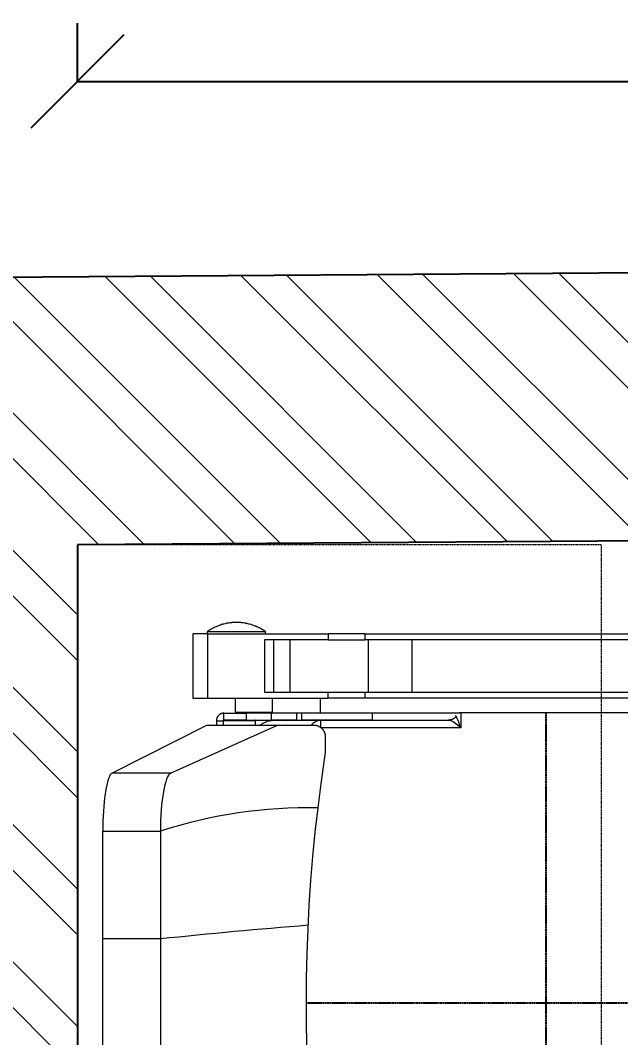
# Model space of a CAD drawing. Header units: millimetres. Extents: x 247811 to 254473, y -206991 to -192801.
# Drawn here: x 248281 to 248796, y -193766 to -192893 of the extents above; entities that cross this region are included whole.
import ezdxf

# ---------------------------------------------------------------- set-up
doc = ezdxf.new("R2010")
doc.units = ezdxf.units.MM
doc.header["$LTSCALE"] = 0.1
doc.header["$MEASUREMENT"] = 0
doc.header["$PDMODE"] = 3
doc.linetypes.add('a_p6_plan_L18$0$HIDDEN', pattern=[0.375, 0.25, -0.125])
doc.linetypes.add('HIDDEN', pattern=[0.375, 0.25, -0.125])
for name, color, linetype, lineweight in [('A-DIM', 31, 'Continuous', 15), ('LENS_CURTAIN', 5, 'a_p6_plan_L18$0$HIDDEN', 9), ('LENS_FURNITURE', 13, 'Continuous', 9), ('LENS_HATCH_WALL', 251, 'Continuous', 5), ('LENS_PARTITION', 21, 'Continuous', 25)]:
    doc.layers.add(name, color=color, linetype=linetype, lineweight=lineweight)
doc.layers.add('wall', color=5, linetype='Continuous')
doc.styles.add('LK by Kuldeepak', font='times.ttf')
doc.dimstyles.new('LK BY KULDEEPAK', dxfattribs={"dimtxt": 80, "dimasz": 80, "dimexe": 50, "dimexo": 1, "dimtad": 0, "dimdec": 0, "dimtxsty": 'LK by Kuldeepak', "dimblk": 'OBLIQUE', "dimcen": 2.5, "dimclrd": 250, "dimclre": 250, "dimclrt": 256, "dimadec": 0, "dimazin": 0, "dimtfac": 1, "dimtdec": 0, "dimtmove": 0, "dimatfit": 3, "dimfxl": 1, "dimarcsym": 0})

# ---------------------------------------------------------------- blocks, each defined once
blk = doc.blocks.new('chr')
at = {"layer": 'Defpoints', "linetype": 'HIDDEN'}
for p, q in [((0, 205.7260339055501), (0, -205.7260339055793)), ((-249.0004958324135, -2.91038e-11), (249.0004958324135, -2.91038e-11))]:
    blk.add_line(p, q, dxfattribs=at)
at = {"layer": 'LENS_FURNITURE'}
for points in [[(-147.1943452823907, 380.5769559177861), (147.2308676522225, 380.5769559177861)], [(54.79712917841971, 331.1256455461553), (54.79712917841971, 380.5769559177861)], [(197.0474022049457, 322.3967953379324), (197.0474022049457, 372.6515981986886), (196.4721745047718, 373.4003071072802), (195.531722895801, 374.1398854184954), (194.2169169615954, 374.8612025405455), (192.546018009074, 375.56425846598), (190.5372868617996, 376.2399226048728), (188.1907232813537, 376.8790643542597), (185.5337199382484, 377.4725531241856), (182.5936678322032, 378.0386501038447), (179.3705674409866, 378.5499635048618), (175.9100713040679, 379.0064933290123), (172.2304407265037, 379.417370168172), (168.3681985521689, 379.7643328331469), (164.3324747160077, 380.0565119194216), (160.1780536044389, 380.2847768315114), (155.9140649139881, 380.4491275675246), (151.5952930301428, 380.5495641275193), (147.2308676522225, 380.5769559177861), (147.2308676522225, 331.1256455461553)], [(147.2308676522225, 331.1256455461553), (-147.1943452823907, 331.1256455461553)], [(196.9560961686075, 321.200687206263), (197.0108795994893, 321.6754782196076), (197.0291409026831, 321.9220043245877)], [(197.0474022049457, 322.3967953379324), (237.8246457614005, 231.2460509821831)], [(316.4938649134711, 290.3940547816455), (316.4938649134711, 303.3868935330538), (261.500282490626, 303.3868935330538), (261.500282490626, 290.3940547816455), (316.4938649134711, 290.3940547816455), (316.4938649134711, 187.2091843059752)], [(238.0163882486522, 230.1686405996734), (238.0163882486522, 230.4151667065162), (238.0163882486522, 290.9418905702769), (238.0163882486522, 291.0423271302425), (238.0072578350082, 291.1427636920707), (237.9889965318144, 291.2432002520654), (237.9707352295518, 291.3345062183798), (237.9433435136452, 291.4258121809981), (237.9068211466074, 291.5262487428263), (237.8702987795696, 291.6175547091407), (237.8246457614005, 291.699730076245)], [(261.500282490626, 290.3940547816455), (261.500282490626, 187.2091843059752)], [(316.4938649134711, 240.8879608331772), (318.4934654096141, 240.8879608331772), (318.7856445852667, 241.2988376741996), (319.0686931088567, 241.7188451107068), (319.6165286172182, 242.5771211766696), (320.1461032982916, 243.4353972426034), (320.6574166771024, 244.3119345014566), (320.9039428345859, 244.7593337282597), (321.1504689911381, 245.1976023576863), (321.3878644965589, 245.6450015844894), (321.6161293517798, 246.1015314068063), (321.8443944435567, 246.5489306317177), (322.063528646715, 247.0054604558973), (322.2826630882919, 247.4711208718654), (322.4926666393876, 247.927650696045), (322.7026704298332, 248.3933111157385), (322.9035433297977, 248.8589715354319), (323.095286055468, 249.3246319532627), (323.2870285427198, 249.79942296847), (323.4696406163275, 250.2650833881635), (323.8166032247245, 251.214665418549), (323.9900844087824, 251.6985870292992), (324.1453045289964, 252.1733780463692), (324.4557447684929, 253.1412212678115), (324.6018344759941, 253.6342734777718), (324.8757521100342, 254.6021167010767), (325.0035807527602, 255.0951689073118), (325.2409760206938, 256.0812733253697), (325.3505433602259, 256.5743255334673), (325.4509798102081, 257.0765083389415), (325.5514164986089, 257.5695605470392), (325.6518529485911, 258.0717433525133), (325.7340283347294, 258.564795560611), (325.8162037208677, 259.0669783642224), (325.962293189019, 260.0713439733081), (326.0901215933263, 261.0757095842564), (326.1357746114954, 261.5778923878679), (326.1905580433086, 262.0892057888559), (326.2636027773842, 263.0935713998333), (326.2909949701279, 263.6048848008213), (326.3183866860345, 264.1070676062954), (326.3366477508098, 264.6183810072835), (326.3457784019411, 265.1205638090323), (326.3549088146537, 265.6318772118829), (326.3549088146537, 266.1340600154945), (326.3457784019411, 266.6453734164825), (326.3366477508098, 267.1475562219566), (326.3183866860345, 267.6588696229737), (326.2909949701279, 268.1610524284188), (326.2636027773842, 268.6723658294359), (326.1905580433086, 269.6767314403842), (326.1357746114954, 270.1880448413722), (326.0901215933263, 270.6902276449837), (325.962293189019, 271.6945932540693), (325.8162037208677, 272.698958863155), (325.7340283347294, 273.2011416686291), (325.6518529485911, 273.6941938767559), (325.4509798102081, 274.6985594877042), (325.3505433602259, 275.1916116958018), (325.2409760206938, 275.6846639020368), (325.0035807527602, 276.6707683200948), (324.8757521100342, 277.1638205281925), (324.7387935314328, 277.6477421407762), (324.6018344759941, 278.1407943488739), (324.4557447684929, 278.6247159614577), (324.1453045289964, 279.5925591829), (323.9900844087824, 280.06735019997), (323.8166032247245, 280.5512718106911), (323.4696406163275, 281.5008538411057), (323.2870285427198, 281.975644856313), (322.9035433297977, 282.9069656938082), (322.7026704298332, 283.3726261135016), (322.2826630882919, 284.3039469510259), (321.8443944435567, 285.2170065975224), (321.6161293517798, 285.6644058224629), (321.3878644965589, 286.1209356447798), (321.1504689911381, 286.5683348697203), (320.9039428345859, 287.0157340965234), (320.6574166771024, 287.4540027277835), (320.1461032982916, 288.3305399866367), (319.8813160769641, 288.7596780186868), (319.6165286172182, 289.1979466499761), (319.3426109822467, 289.6179540846206), (319.0686931088567, 290.0470921166707), (318.7856445852667, 290.4670995550696), (318.4934654096141, 290.8871069916058), (316.4938649134711, 290.8871069916058)], [(318.4934654096141, 290.8871069916058), (318.4934654096141, 240.8879608331772)], [(248.4983131065965, 276.6798989156086), (248.4709211522713, 277.2551264926442), (248.4435294363648, 277.4468690189533), (248.4161377204582, 277.6294809478859), (248.3887460045516, 277.8212234723032), (248.3522233990953, 278.0038354012358), (248.3065703809261, 278.1955779275449), (248.1422196086496, 278.743413712451), (248.0783055257052, 278.9260256413836), (247.9322160575539, 279.2729883082211), (247.8500406723469, 279.4464696397481), (247.758734873496, 279.6199509731668), (247.6674288362265, 279.7843017092091), (247.5761227989569, 279.9577830407361), (247.4756861105561, 280.1130031812645), (247.3661192469299, 280.2773539173068), (247.1469845678657, 280.5877941964718), (247.0282870531082, 280.7338837396237), (246.9004586488008, 280.8799732846091), (246.7726302444935, 281.0169322285219), (246.6448020786047, 281.1630217716447), (246.5078430231661, 281.2908501237689), (246.0695743784309, 281.6743351744953), (245.9234846718609, 281.7839023318665), (245.7682647900656, 281.9026000847225), (245.6130444314331, 282.0121672420937), (245.2843431271613, 282.2130403639167), (245.119992355816, 282.304346330231), (244.9465109333396, 282.3956522928201), (244.7730297483504, 282.4778276617871), (244.426067141816, 282.6239172049099), (244.243455067277, 282.6969619765005), (244.0699736438692, 282.7608761506854), (243.8873615702614, 282.8156597312191), (243.6956193214282, 282.8704433080275), (243.5130072478205, 282.9160962912137), (243.3303954117, 282.9526186751318), (243.1386529244483, 282.9891410627752), (242.9469104371965, 283.016532853042), (242.7642983626574, 283.0439246414462), (242.5725558754057, 283.0621858343365), (242.1890709009022, 283.0804470272269), (241.9973284136504, 283.0804470272269), (241.9973284136504, 277.1729511237063), (238.0163882486522, 277.1729511237063)], [(241.9973284136504, 283.0804470272269), (238.0163882486522, 283.0804470272269)], [(242.49951114133, 249.2972401629959), (242.4355970583856, 249.461590899009), (242.3990744529292, 249.5072438821662), (242.3808131497353, 249.5163744777092), (242.3808131497353, 249.5255050731939), (242.2073319656774, 249.6076804421609), (241.9973284136504, 249.6076804421609), (241.9973284136504, 277.1729511237063), (242.0521118454635, 277.1729511237063), (242.097764864564, 277.1638205281925), (242.1525485347956, 277.1455593353021), (242.2438545711338, 277.1090369495214), (242.2895075902343, 277.0816451610881), (242.3260297188535, 277.0451227734447), (242.3716827370226, 277.008600387664), (242.3990744529292, 276.9720780018833), (242.4538583606481, 276.8807720374316), (242.4721191879362, 276.8351190561079), (242.481250077486, 276.7803354774369), (242.4903804901987, 276.7346824961423), (242.49951114133, 276.6798989156086)], [(242.49951114133, 257.6517359141144), (242.49951114133, 276.6798989156086), (248.4983131065965, 276.6798989156086), (248.4983131065965, 257.6517359141144)], [(261.500282490626, 266.8827689259487), (249.4935479089618, 266.8827689259487), (248.4983131065965, 265.887533912377)], [(249.4935479089618, 266.8827689259487), (249.4935479089618, 234.8800283696619)], [(238.0163882486522, 246.05587842362), (238.5277016274631, 245.4076060768566), (240.2442538365722, 242.3762480548467), (241.5042763389647, 239.0527109465329), (242.2438545711338, 235.6378678737674), (242.49951114133, 232.0769352578791), (242.49951114133, 193.2353779623809), (242.49951114133, 83.9969220382045), (242.1708095986396, 81.9151460484427), (241.24861953035, 79.76032528525684), (239.7146791554987, 77.40463140211068), (237.6968173570931, 75.04893751713098), (235.9985264493153, 73.35064657812472), (236.0259181652218, 73.35977717363858), (236.4276644419879, 73.47847492835717), (238.071171679534, 73.98065773383132), (240.6825224813074, 74.86632558819838), (242.8099513817579, 75.72460165416123), (244.4169362522662, 76.54635533617692), (245.4578243121505, 77.29506424476858), (245.293473539874, 77.45028438343434), (245.1291230078787, 77.61463511944748), (244.8186827674508, 77.94333659339463), (244.5265035917982, 78.29029925834038), (244.3804141227156, 78.47291118727298), (244.243455067277, 78.65552311620559), (244.1156266629696, 78.83813504513819), (243.8599698543549, 79.22162009400199), (243.7504029916599, 79.42249321582494), (243.6317050000653, 79.62336633951053), (243.5221378989518, 79.82423946133349), (243.4217012096196, 80.02511258312734), (243.3303954117, 80.23511630046414), (243.2299587223679, 80.4359894222871), (243.1477835755795, 80.65512373886305), (243.0656081903726, 80.86512745619984), (242.9925634562969, 81.08426177091314), (242.9195187212899, 81.29426548822084), (242.791690078564, 81.73253411951009), (242.7369066476822, 81.96079902973725), (242.6912536285818, 82.17993334445055), (242.6456006094813, 82.40819825654035), (242.6090782433748, 82.62733257125365), (242.5725558754057, 82.85559748148079), (242.5451641604304, 83.0838623935706), (242.5086417924613, 83.54039221588754), (242.49951114133, 83.76865712797735), (242.49951114133, 83.9969220382045)], [(238.0163882486522, 249.5346356705995), (239.3494554832578, 249.5528968653525), (241.9973284136504, 249.6076804421609)], [(242.49951114133, 214.3087945678271), (242.49951114133, 209.7617575375771), (248.4983131065965, 209.7617575375771), (248.4983131065965, 214.3087945678271), (242.49951114133, 214.3087945678271), (242.49951114133, 235.9026551716379)], [(248.4983131065965, 214.3087945678271), (248.4983131065965, 235.9026551716379)], [(248.4983131065965, 235.8843939806102), (249.4935479089618, 234.8800283696619), (261.500282490626, 234.8800283696619)], [(311.4994284026325, 187.2091843059752), (311.4994284026325, 241.8466734609683), (266.4947185236961, 241.8466734609683), (266.4947185236961, 187.2091843059752)], [(311.4994284026325, 234.0126217063517), (266.4947185236961, 234.0126217063517)], [(241.9973284136504, 223.7041783138411), (242.1890709009022, 223.4485216152098), (242.3534214347601, 223.2019955102296), (242.4629887742922, 222.9554694071121), (242.49951114133, 222.6998127047555)], [(311.4994284026325, 220.0336785424442), (266.4947185236961, 220.0336785424442)], [(242.49951114133, 149.4724291795573), (242.49951114133, 209.7617575375771)], [(248.4983131065965, 149.4724291795573), (248.4983131065965, 209.7617575375771)], [(-214.8703261986375, 189.364005069161), (-208.0771623300389, 190.3592400808702), (-187.3689696602523, 193.2901615410519), (-166.6242546243593, 195.919773319445), (-145.8430172204971, 198.2389448168105), (-125.0252572111785, 200.2476760368445), (-104.1709748348221, 201.9459669739881), (-83.30756180733442, 203.3429482312058), (-62.41675754077732, 204.4203586137155), (-41.51682190690189, 205.1964593107113), (-20.59862544760108, 205.652989134891), (0.3195710116997361, 205.8082092735567), (21.22863681986928, 205.6438585375145), (42.14683327917009, 205.178198117821), (63.04676843620836, 204.3929668253113), (83.93757317960262, 203.3064258454251), (104.8009862070903, 201.9094445900701), (125.6461376938969, 200.1928924563108), (146.4638977032155, 198.1750306425965), (167.2451351061463, 195.846728546021), (187.9898503813892, 193.2171167694905), (208.6980430502444, 190.2679341164184), (214.9342405218631, 189.364005069161)], [(214.9342405218631, 189.364005069161), (228.018385052681, 189.364005069161), (228.2649112101644, 189.364005069161), (228.5023067155853, 189.3731356646749), (228.7397024594247, 189.3913968575652), (228.9862283784896, 189.4096580504556), (229.4610193902627, 189.464441627264), (229.6984148956835, 189.5009640130738), (229.9358104020357, 189.5466169980936), (230.6479969192296, 189.7109677341068), (230.8762620110065, 189.7748819083208), (231.1136572789401, 189.8479266780196), (231.3419223716483, 189.9301020469575), (231.5610565748066, 190.0122774140618), (231.7893214290962, 190.1035833803762), (232.0084558706731, 190.1948893429944), (232.2367207240313, 190.2953259048226), (232.446724514477, 190.3957624666509), (232.6658587176353, 190.5053296240221), (233.0858660591766, 190.7427251316257), (233.2958698496223, 190.8705534818582), (233.4967429880053, 190.9983818321198), (233.8984892647713, 191.2722997255041), (234.2819744776934, 191.5644788117788), (234.6471983874216, 191.8749190909439), (234.8298102235422, 192.0392698269861), (235.0032914076, 192.2036205630283), (235.1767725925892, 192.3771018964471), (235.3411236014217, 192.5505832279741), (235.5054743736982, 192.7331951569067), (235.8159146141261, 193.0984190147719), (236.1080937888473, 193.4819040654984), (236.3820116622374, 193.8836503110069), (236.5098398281261, 194.0845234328299), (236.6376682324335, 194.2945271501376), (236.8750637378544, 194.7145345885365), (236.9846310783178, 194.9336689013871), (237.0850675273687, 195.1436726205866), (237.1855039782822, 195.3719375308137), (237.2768100146204, 195.5910718473896), (237.3681158144027, 195.8193367576168), (237.4502914380282, 196.0384710723301), (237.5324665848166, 196.2758665799047), (237.6055113198236, 196.5041314919945), (237.6694256402552, 196.7323964022216), (237.8337764125317, 197.4445829250617), (237.8794291922822, 197.6819784344989), (237.9159517977387, 197.9193739402399), (237.9707352295518, 198.3941649573098), (237.9889965318144, 198.6406910604273), (238.0072578350082, 198.878086568031), (238.0163882486522, 199.1154820756346), (238.0163882486522, 199.3620081787521), (238.0163882486522, 199.4624447406095)], [(261.500282490626, 193.9840868709725), (248.4983131065965, 193.9840868709725)], [(261.500282490626, 155.3799250812444), (261.500282490626, 187.2091843059752), (266.4947185236961, 187.2091843059752), (266.4947185236961, 155.3799250812444)], [(248.4983131065965, 75.64242628705688), (248.4983131065965, 149.4724291795573), (242.49951114133, 149.4724291795573), (242.49951114133, 83.8234407066484)], [(316.4938649134711, 155.3799250812444), (316.4938649134711, -111.6078457020048), (261.500282490626, -111.6078457020048), (261.500282490626, -121.6149794108642), (316.4938649134711, -121.6149794108642), (316.4938649134711, -111.6078457020048)], [(261.500282490626, -111.6078457020048), (261.500282490626, 155.3799250812444), (266.4947185236961, 155.3799250812444), (266.4947185236961, -91.61183947909738)], [(311.4994284026325, -91.61183947909738), (311.4994284026325, 155.3799250812444)], [(311.4994284026325, 152.8964028478367), (266.4947185236961, 152.8964028478367)], [(311.4994284026325, 115.4518268077227), (266.4947185236961, 115.4518268077227)], [(246.5352347390726, 78.08942613651743), (246.1791414804757, 77.87029181997059), (245.4578243121505, 77.29506424476858)], [(248.4983131065965, 75.66981807732373), (248.6900555938482, 75.17676586922607), (248.7357086120173, 75.00328453583643), (248.7904920428992, 74.83893379979418), (248.8270146492869, 74.66545246637543), (248.8726674299687, 74.49197113484843), (248.9548428151756, 73.97152713645482), (248.9731041174382, 73.79804580492782), (248.9913651822135, 73.45108313995297), (249.0004958333448, 73.26847121102037), (249.0004958333448, -155.7268877471797)]]:
    blk.add_lwpolyline(points, dxfattribs=at)
for points in [[(238.0163882486522, 199.407661163772), (238.0163882486522, 199.4624447406095), (238.0255186613649, 230.4151667065162, 0.1070548578999295), (237.8246457614005, 231.2460509821831), (237.8246457614005, 291.699730076245), (197.0474022049457, 372.6515981986886)], [(235.9985264493153, 193.4910346647375, -0.0268683223407803), (242.49951114133, 193.2353779623809), (242.481250077486, 193.4910346647375), (242.4629887742922, 193.737560767855), (242.4082053434104, 194.248874168843), (242.3716827370226, 194.4954002719605), (242.3260297188535, 194.7510569743172), (242.2803767006844, 194.9975830774347), (242.2255932688713, 195.2441091824148), (242.1708095986396, 195.4997658810462), (242.1068955156952, 195.7371613905125), (242.033850543201, 195.98368749363), (241.9516753954813, 196.2302135967475), (241.8786306614056, 196.4676091062138), (241.6960185877979, 196.9424001195584), (241.4951454484835, 197.4171911366284), (241.2760112453252, 197.8737209589453), (241.1573134921491, 198.1019858691725), (240.901656921953, 198.5402545004617), (240.7646978665143, 198.759388815175), (240.6277388110757, 198.9693925325118), (240.3355596354231, 199.3893999708816), (240.1894701663405, 199.5902730927046), (240.0251196343452, 199.7911462126649), (239.8698992757127, 199.982888738974), (239.6964180916548, 200.1837618607969), (239.5320670809597, 200.3663737897296), (239.3585858969018, 200.5581163141469), (239.1759740617126, 200.7315976475656), (238.9933619871736, 200.9142095764982), (238.8016194999218, 201.0876909080543), (238.4181345254183, 201.4163923801098), (238.0163882486522, 201.7268326611374)], [(249.0004958333448, 73.27760180656333, 0.0042774242368321), (235.9985264493153, 73.35064657812472), (235.9985264493153, 193.3358145242091)]]:
    blk.add_lwpolyline(points, format="xyb", dxfattribs=at)
for points in [[(248.4983131065965, 257.6517359141144), (242.49951114133, 257.6517359141144), (242.49951114133, 235.9026551716379), (248.4983131065965, 235.9026551716379)], [(316.4938649134711, 187.2091843059752), (311.4994284026325, 187.2091843059752), (311.4994284026325, 155.3799250812444), (316.4938649134711, 155.3799250812444)]]:
    blk.add_lwpolyline(points, close=True, dxfattribs=at)
for centre, radius, start, end in [((-4674.884704247117, -167.4734586097474), 4755.890170314926, 4.483110732598381, 6.017846339929849), ((-247.3072351841256, 203.6344618745788), 414.6255135707222, 358.9237746430342, 17.90773847784086)]:
    blk.add_arc(centre, radius, start, end, dxfattribs=at)
blk.add_open_spline([(197.0474022049457, 322.4059259353089), (194.7886019721627, 327.3390411077707), (173.1639402247965, 331.1268626547826), (147.2390387244522, 331.1268626547826)], degree=3, dxfattribs=at)
blk = doc.blocks.new('servgewrgtrs')
at = {"layer": 'LENS_PARTITION', "rotation": 90.00000000000003}
blk.add_blockref('chr', (0, 0), dxfattribs=at)
blk = doc.blocks.new('A$C3d5c696c')
at = {"layer": 'LENS_HATCH_WALL', "ltscale": 12}
h = blk.add_hatch(dxfattribs=at)
h.set_pattern_fill('ANSI32', color=256, scale=222.0000000000001, angle=90.00000000000001, style=0)
h.set_pattern_definition([(135, (-1636301.919963287, -26491450.07034588), (-58.86663953378008, -58.86663953378011), []), (135, (-1636301.919963287, -26491410.8259196), (-58.86663953378008, -58.86663953378011), [])])
h.paths.add_polyline_path([(5255.054584998172, 3630.605022307486), (5026.203812600579, 3607.641486562789), (5181.956489784643, 2055.436247706413), (5410.807262179442, 2078.399783439934)])
h.paths.add_polyline_path([(5171.858001200948, 7060.920565526932), (4941.863526795525, 7059.326281208545), (4961.306863775942, 4254.39366942644), (5191.152518002316, 4277.457034427672)])
h.paths.add_polyline_path([(5153.870315119625, 9655.858222417535), (4923.875840715133, 9654.263938102871), (4934.58527231263, 8109.301055677235), (5164.579746718053, 8110.895339988173)])
h.paths.add_polyline_path([(5125.831706180237, 13700.76104404032), (-724.0277515524066, 13660.210769061), (-723.4588320623152, 10666.71892398596), (-496.0781637891195, 10666.71892398596), (-492.438992827665, 10666.74415012821), (-492.4389928295276, 10861.87232147157), (-504.7080503865145, 12631.82979842648), (-492.4389928285964, 12631.91484553739), (-492.4389928309246, 13431.81057896837), (4897.431516087614, 13469.17228531837), (4916.597586228977, 10704.23871256038), (5146.592060636729, 10705.83299687877)])
h.paths.add_polyline_path([(-492.4389928281307, 9616.718923985958), (-723.2592773283831, 9616.718923989685), (-722.964163867291, 8063.916201226414), (-492.4389928267337, 8065.514164242893)])
h.paths.add_polyline_path([(-492.438992827665, 7015.539389781654), (-722.7646143548191, 7013.943659283221), (-722.204159987159, 4064.992891017348), (-492.4389928267337, 4066.585585810243)])
edge = h.paths.add_edge_path()
edge.add_line((-268.8162598065101, 2359.953402034939), (-498.6704847391229, 2320.203560132533))
edge.add_line((-498.67048473889, 2320.203560132533), (1.609442284796386, 0.5203044377267361))
edge.add_line((1.609442281536757, 0.5203044414520264), (221.4580362869892, 71.59349635988474))
edge.add_line((221.4580362867564, 71.59349635988474), (-268.8162598060444, 2359.953402038664))
at = {"layer": 'wall', "color": 1}
for points in [[(5146.592060636729, 10705.83299687877), (5125.831706180237, 13700.76104404032), (-724.0277515524066, 13660.210769061), (-722.0701047214679, 3359.632360078395)], [(4916.597586228977, 10704.23871256038), (4897.431516087614, 13469.17228531837), (-492.4389928309246, 13431.81057896837), (-492.4389928267337, 3400.066097542643)]]:
    blk.add_lwpolyline(points, dxfattribs=at)
blk = doc.blocks.new('_Oblique')
at = {"color": 0, "linetype": 'ByBlock', "lineweight": -2}
blk.add_line((-0.5, -0.5), (0.5, 0.5), dxfattribs=at)
blk = doc.blocks.new('*D56')
at = {"layer": 'A-DIM', "color": 250, "lineweight": -2, "transparency": 16777216}
for p, q in [((247955.1169820791, -193342.9536921544), (247904.9369820791, -193342.9536921544)), ((247954.9369820791, -193342.9536921544), (247954.9369820791, -194018.9698431987)), ((247954.9369820791, -194904.2244585546), (247954.9369820791, -194228.2083075102)), ((247955.1169820791, -194904.2244585546), (247904.9369820791, -194904.2244585546))]:
    blk.add_line(p, q, dxfattribs=at)
at = {"layer": 'Defpoints', "color": 0, "transparency": 16777216}
for p in [(247954.9369820791, -193342.9536921544), (248329.440921557, -193342.9536921544), (248329.4409215576, -194904.2244585546)]:
    blk.add_point(p, dxfattribs=at)
at = {"layer": 'A-DIM', "color": 250, "lineweight": -2, "transparency": 16777216, "xscale": 80, "yscale": 80, "zscale": 80}
for p, rotation in [((247954.9369820791, -193342.9536921544), 90), ((247954.9369820791, -194904.2244585546), 270)]:
    blk.add_blockref('_Oblique', p, dxfattribs=dict(at, rotation=rotation))
at = {"layer": 'A-DIM', "transparency": 16777216, "insert": (247954.936982079, -194123.5890753545), "char_height": 80, "attachment_point": 5, "rotation": 90, "style": 'LK by Kuldeepak'}
blk.add_mtext('1561', dxfattribs=at)
blk = doc.blocks.new('*D57')
at = {"layer": 'A-DIM', "color": 250, "lineweight": -2, "transparency": 16777216}
for p, q in [((248329.4409215587, -192945.5392696157), (248329.4409215587, -192895.3592696157)), ((250629.5159346971, -192945.5392696157), (250629.5159346971, -192895.3592696157)), ((248329.4409215587, -192945.3592696157), (249364.102166412, -192945.3592696157)), ((250629.5159346971, -192945.3592696157), (249594.8546898438, -192945.3592696157))]:
    blk.add_line(p, q, dxfattribs=at)
at = {"layer": 'Defpoints', "color": 0, "transparency": 16777216}
for p in [(248329.4409215587, -192945.3592696157), (248329.4409215587, -193327.0099459953), (250629.5159346971, -193327.0099459953)]:
    blk.add_point(p, dxfattribs=at)
at = {"layer": 'A-DIM', "color": 250, "lineweight": -2, "transparency": 16777216, "xscale": 80, "yscale": 80, "zscale": 80, "rotation": 180}
blk.add_blockref('_Oblique', (248329.4409215587, -192945.3592696157), dxfattribs=at)
at = {"layer": 'A-DIM', "color": 250, "lineweight": -2, "transparency": 16777216, "xscale": 80, "yscale": 80, "zscale": 80}
blk.add_blockref('_Oblique', (250629.5159346971, -192945.3592696157), dxfattribs=at)
at = {"layer": 'A-DIM', "transparency": 16777216, "insert": (249479.4784281279, -192945.3592696157), "char_height": 80, "attachment_point": 5, "style": 'LK by Kuldeepak'}
blk.add_mtext('2300', dxfattribs=at)

msp = doc.modelspace()

# ---------------------------------------------------------------- linework, layer by layer
at = {"layer": 'LENS_CURTAIN', "ltscale": 5}
msp.add_lwpolyline([(248329.4409215587, -193342.9536921543), (248329.4409215587, -194860.2244584656), (248779.4409215587, -194860.2244584656), (248779.4409215587, -193342.9536921543)], close=True, dxfattribs=at)

# ---------------------------------------------------------------- block references
at = {"layer": 'LENS_PARTITION'}
msp.add_blockref('servgewrgtrs', (248731.877205054, -193735.875366173), dxfattribs=at)
at = {"layer": 'wall', "color": 1}
msp.add_blockref('A$C3d5c696c', (248821.8799143878, -206774.7642711227), dxfattribs=at)

# ---------------------------------------------------------------- dimensions: what is measured, and where the dimension line sits
at = {"layer": 'A-DIM'}
dim = msp.add_linear_dim(base=(248329.4409215587, -192945.3592696157), p1=(250629.5159346971, -193327.0099459953), p2=(248329.4409215587, -193327.0099459953), dimstyle='LK BY KULDEEPAK', override={"dimfxl": 0.18, "dimfxlon": 1, "dimarcsym": 1}, dxfattribs=at)
dim.commit()
dim.dimension.update_dxf_attribs({"geometry": '*D57', "text_midpoint": (249479.4784281279, -192945.3592696157)})
dim = msp.add_linear_dim(base=(247954.9369820791, -193342.9536921544), p1=(248329.4409215575, -194904.2244585546), p2=(248329.4409215568, -193342.9536921543), angle=90, dimstyle='LK BY KULDEEPAK', override={"dimtmove": 1, "dimfxl": 0.18, "dimfxlon": 1, "dimarcsym": 1}, dxfattribs=at)
dim.commit()
dim.dimension.update_dxf_attribs({"geometry": '*D56', "text_midpoint": (247954.936982079, -194123.5890753545)})

doc.saveas('drawing.dxf')
